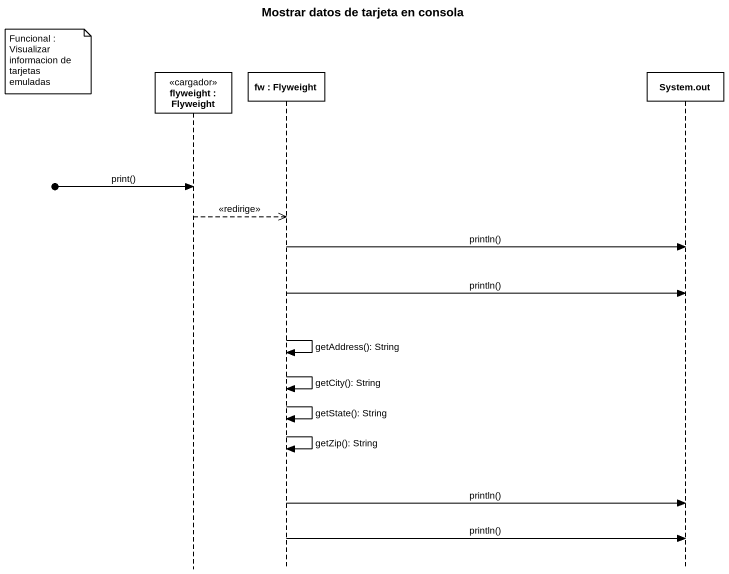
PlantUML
@startuml
title Mostrar datos de tarjeta en consola
hide footbox
participant "flyweight : Flyweight" as flyweight <<cargador>>
participant "fw : Flyweight" as fw
participant "System.out" as System_out

note left of flyweight : Funcional : Visualizar informacion de tarjetas emuladas
[o-> flyweight : print()
flyweight -->> fw : <<redirige>>
fw -> System_out : println()
fw -> System_out : println()
fw -> fw : getAddress(): String
fw -> fw : getCity(): String
fw -> fw : getState(): String
fw -> fw : getZip(): String
fw -> System_out : println()
fw -> System_out : println()
@enduml
